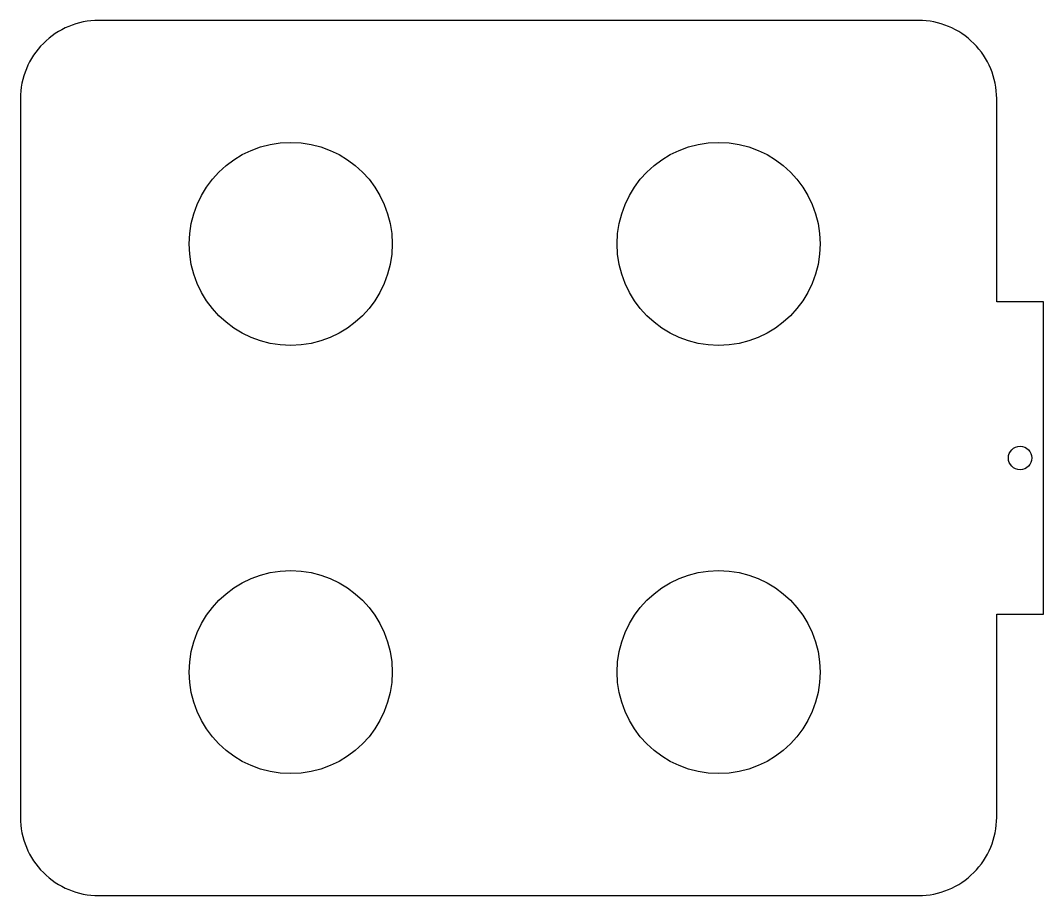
# Model space of a CAD drawing. Header units: millimetres. Extents: x -56 to 75, y -56 to 56.
import ezdxf

# ---------------------------------------------------------------- set-up
doc = ezdxf.new("R2010")
doc.units = ezdxf.units.MM
doc.layers.get('0').update_dxf_attribs({"linetype": 'CONTINUOUS'})

msp = doc.modelspace()

# ---------------------------------------------------------------- linework, layer by layer
msp.add_lwpolyline([(58.5, 56), (-46.5, 56, 0.414214), (-56.5, 46), (-56.5, 20), (-56.5, -20), (-56.5, -46, 0.414214), (-46.5, -56), (58.5, -56, 0.414214), (68.5, -46), (68.5, -20), (74.5, -20), (74.5, 20), (68.5, 20), (68.5, 46, 0.414214)], format="xyb", close=True)
for centre, radius in [((-21.9, 27.4), 13), ((32.9, 27.4), 13), ((71.5, 0), 1.5), ((-21.9, -27.4), 13), ((32.9, -27.4), 13)]:
    msp.add_circle(centre, radius)

doc.saveas('drawing.dxf')
